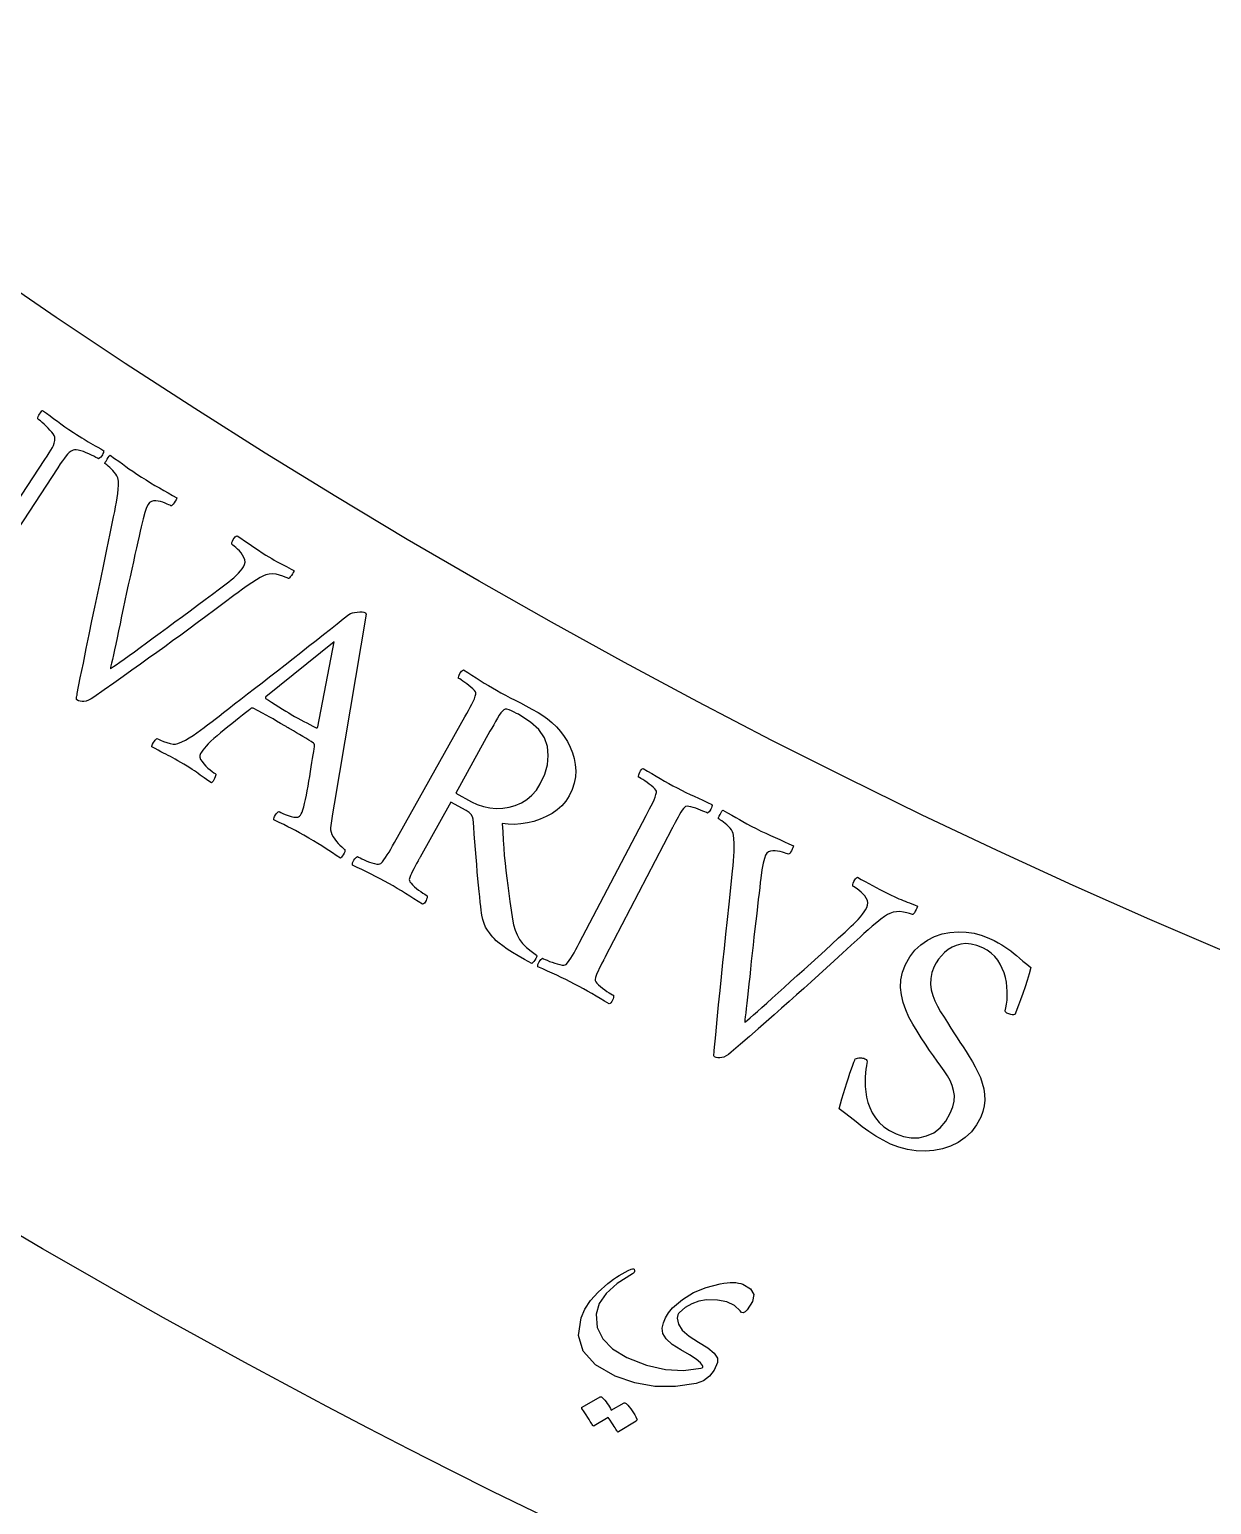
# Model space of a CAD drawing. Header units: millimetres. Extents: x -68 to 67, y -67 to 79.
# Drawn here: x -25.65 to -17.84, y -45.63 to -35.88 of the extents above; entities that cross this region are included whole.
import ezdxf

# ---------------------------------------------------------------- set-up
doc = ezdxf.new("R2010")
doc.units = ezdxf.units.MM
for name, color, linetype in [('CUT_OUTER', 1, 'Continuous'), ('ENGRAVE', 7, 'Continuous'), ('TEXT', 5, 'Continuous')]:
    doc.layers.add(name, color=color, linetype=linetype)

msp = doc.modelspace()

# ---------------------------------------------------------------- linework, layer by layer
at = {"layer": 'CUT_OUTER'}
msp.add_arc((0, -0.0003), 67.4997, 179.84931, 4.094999, dxfattribs=at)
at = {"layer": 'ENGRAVE'}
for radius in [66.15, 66.15, 64.3781, 61.0875, 61.0875, 58.4888, 53.6625, 53.6625, 50.8275, 45.5625, 45.5625]:
    msp.add_circle((0, 0), radius, dxfattribs=at)
at = {"layer": 'TEXT'}
msp.add_lwpolyline([(-26.0157, -39.4278), (-25.5498, -38.7217), (-25.5344, -38.6982), (-25.521, -38.6771), (-25.5096, -38.6584), (-25.5001, -38.6423), (-25.4926, -38.6271), (-25.4873, -38.6117), (-25.484, -38.5958), (-25.4829, -38.5796), (-25.484, -38.5721), (-25.488, -38.5629), (-25.4948, -38.552), (-25.5045, -38.5393), (-25.516, -38.5258), (-25.5282, -38.5126), (-25.541, -38.4997), (-25.5545, -38.487), (-25.5675, -38.4753), (-25.5789, -38.4656), (-25.5888, -38.4578), (-25.597, -38.4518), (-25.5967, -38.4444), (-25.5946, -38.4366), (-25.5907, -38.4284), (-25.5851, -38.4199), (-25.579, -38.4119), (-25.5737, -38.4052), (-25.5691, -38.4), (-25.5652, -38.3961), (-25.5393, -38.4148), (-25.5143, -38.433), (-25.4902, -38.4508), (-25.4669, -38.4682), (-25.4432, -38.4857), (-25.4177, -38.5038), (-25.3905, -38.5225), (-25.3615, -38.5419), (-25.341, -38.5553), (-25.3224, -38.5673), (-25.3056, -38.5778), (-25.2908, -38.587), (-25.2768, -38.5954), (-25.2624, -38.6038), (-25.2478, -38.6123), (-25.2328, -38.6208), (-25.2169, -38.6298), (-25.1995, -38.6398), (-25.1806, -38.6508), (-25.1601, -38.6628), (-25.1612, -38.6682), (-25.1631, -38.6745), (-25.1658, -38.6815), (-25.1694, -38.6894), (-25.1741, -38.6973), (-25.1799, -38.7044), (-25.1869, -38.7108), (-25.195, -38.7164), (-25.2022, -38.7121), (-25.2123, -38.7065), (-25.2254, -38.6997), (-25.2416, -38.6915), (-25.2593, -38.6832), (-25.277, -38.6756), (-25.2947, -38.6689), (-25.3125, -38.6629), (-25.329, -38.6585), (-25.343, -38.6563), (-25.3543, -38.6563), (-25.3631, -38.6585), (-25.3761, -38.6655), (-25.3882, -38.6742), (-25.3993, -38.6845), (-25.4095, -38.6964), (-25.4202, -38.7109), (-25.4329, -38.7289), (-25.4475, -38.7504), (-25.4641, -38.7754), (-25.9623, -39.5341)], dxfattribs=at)
for points in [[(-24.9109, -38.8374), (-24.8809, -38.8563), (-24.8512, -38.8746), (-24.8216, -38.8922), (-24.7923, -38.9091), (-24.7633, -38.9257), (-24.7345, -38.9422), (-24.7061, -38.9586), (-24.6779, -38.975), (-24.6793, -38.9808), (-24.6825, -38.988), (-24.6874, -38.9967), (-24.694, -39.0068), (-24.701, -39.0161), (-24.707, -39.0226), (-24.712, -39.0261), (-24.7159, -39.0267), (-24.7212, -39.0238), (-24.7292, -39.02), (-24.7402, -39.0152), (-24.754, -39.0094), (-24.7693, -39.0037), (-24.785, -38.9992), (-24.8008, -38.9958), (-24.817, -38.9937), (-24.8323, -38.994), (-24.8457, -38.9981), (-24.8572, -39.006), (-24.8667, -39.0176), (-24.877, -39.0385), (-24.8883, -39.0702), (-24.9005, -39.113), (-24.9137, -39.1666), (-24.92, -39.1948), (-24.9273, -39.2273), (-24.9355, -39.2642), (-24.9445, -39.3054), (-24.9543, -39.3499), (-24.9646, -39.3966), (-24.9754, -39.4455), (-24.9867, -39.4966), (-24.9982, -39.5488), (-25.0096, -39.6012), (-25.0207, -39.6536), (-25.0318, -39.7061), (-25.0425, -39.7576), (-25.0529, -39.8069), (-25.0629, -39.8542), (-25.0726, -39.8992), (-25.0816, -39.9412), (-25.0897, -39.9792), (-25.097, -40.0132), (-25.1035, -40.0431), (-25.1088, -40.0679), (-25.1126, -40.0863), (-25.115, -40.0984), (-25.116, -40.1041), (-25.1088, -40.0994), (-25.0961, -40.0906), (-25.0777, -40.0777), (-25.0538, -40.0608), (-25.0253, -40.0404), (-24.9932, -40.0174), (-24.9577, -39.9916), (-24.9187, -39.9632), (-24.8769, -39.9326), (-24.8329, -39.9004), (-24.7869, -39.8667), (-24.7388, -39.8314), (-24.6895, -39.7952), (-24.6399, -39.7586), (-24.59, -39.7217), (-24.5397, -39.6845), (-24.4901, -39.6476), (-24.4421, -39.6118), (-24.3956, -39.577), (-24.3506, -39.5433), (-24.3338, -39.5305), (-24.3172, -39.5169), (-24.3007, -39.5025), (-24.2845, -39.4873), (-24.2694, -39.4721), (-24.2563, -39.4577), (-24.2454, -39.4439), (-24.2366, -39.4309), (-24.2292, -39.4153), (-24.2263, -39.3997), (-24.2277, -39.384), (-24.2336, -39.3683), (-24.2423, -39.353), (-24.2522, -39.3387), (-24.2633, -39.3253), (-24.2757, -39.3128), (-24.2878, -39.3018), (-24.298, -39.293), (-24.3064, -39.2863), (-24.313, -39.2817), (-24.3144, -39.2765), (-24.3135, -39.2696), (-24.3101, -39.261), (-24.3044, -39.2507), (-24.2976, -39.2407), (-24.2909, -39.2332), (-24.2844, -39.228), (-24.2781, -39.2253), (-24.2535, -39.242), (-24.2296, -39.2583), (-24.2065, -39.2743), (-24.1841, -39.29), (-24.1617, -39.3056), (-24.1383, -39.3212), (-24.114, -39.3369), (-24.0887, -39.3526), (-24.0679, -39.3653), (-24.0493, -39.3764), (-24.0328, -39.3861), (-24.0185, -39.3942), (-24.0053, -39.4014), (-23.9922, -39.4085), (-23.9792, -39.4154), (-23.9661, -39.4221), (-23.9524, -39.4291), (-23.9372, -39.4369), (-23.9206, -39.4457), (-23.9026, -39.4553), (-23.904, -39.4611), (-23.9073, -39.4684), (-23.9125, -39.4773), (-23.9196, -39.4877), (-23.9269, -39.4973), (-23.9327, -39.5039), (-23.9369, -39.5073), (-23.9396, -39.5077), (-23.9476, -39.5037), (-23.96, -39.4987), (-23.9768, -39.4926), (-23.9982, -39.4855), (-24.0214, -39.4797), (-24.0441, -39.4776), (-24.0663, -39.4792), (-24.0879, -39.4844), (-24.1047, -39.491), (-24.1258, -39.5018), (-24.1513, -39.5168), (-24.1812, -39.5359), (-24.2127, -39.5571), (-24.243, -39.5782), (-24.2721, -39.5992), (-24.3, -39.62), (-24.3646, -39.6684), (-24.4266, -39.7146), (-24.4859, -39.7588), (-24.5425, -39.801), (-24.5974, -39.8417), (-24.6515, -39.8815), (-24.7049, -39.9204), (-24.7574, -39.9585), (-24.81, -39.9965), (-24.8636, -40.0351), (-24.9183, -40.0745), (-24.974, -40.1146), (-25.0318, -40.156), (-25.093, -40.1994), (-25.1575, -40.2446), (-25.2254, -40.2918), (-25.244, -40.3038), (-25.2612, -40.3126), (-25.2769, -40.3183), (-25.2912, -40.3208), (-25.3042, -40.3209), (-25.3163, -40.3192), (-25.3275, -40.3157), (-25.3378, -40.3104), (-25.3401, -40.3079), (-25.3412, -40.3039), (-25.341, -40.2985), (-25.3396, -40.2917), (-25.3379, -40.2846), (-25.3367, -40.2784), (-25.336, -40.273), (-25.3359, -40.2684), (-25.3154, -40.1657), (-25.2954, -40.0666), (-25.2759, -39.971), (-25.257, -39.8789), (-25.2382, -39.7882), (-25.2192, -39.6967), (-25.1999, -39.6046), (-25.1803, -39.5118), (-25.1603, -39.4161), (-25.1394, -39.3155), (-25.1177, -39.21), (-25.0951, -39.0995), (-25.088, -39.0657), (-25.0817, -39.0334), (-25.0762, -39.0026), (-25.0715, -38.9733), (-25.0678, -38.9451), (-25.0653, -38.9175), (-25.064, -38.8905), (-25.0638, -38.8641), (-25.0648, -38.8531), (-25.068, -38.8416), (-25.0736, -38.8297), (-25.0816, -38.8172), (-25.0909, -38.8049), (-25.1005, -38.7934), (-25.1105, -38.7827), (-25.1208, -38.7728), (-25.1307, -38.764), (-25.1394, -38.7566), (-25.1469, -38.7508), (-25.1531, -38.7464), (-25.1529, -38.7442), (-25.1503, -38.739), (-25.1454, -38.7307), (-25.1382, -38.7193), (-25.1306, -38.7079), (-25.1248, -38.6997), (-25.1207, -38.6946), (-25.1182, -38.6927), (-25.0884, -38.7135), (-25.0613, -38.7327), (-25.0369, -38.7502), (-25.0153, -38.7661), (-24.9936, -38.7819), (-24.969, -38.799), (-24.9415, -38.8175), (-24.9109, -38.8374)], [(-24.4715, -40.4739), (-24.4685, -40.4716), (-24.4596, -40.4647), (-24.4447, -40.4533), (-24.4239, -40.4372), (-24.398, -40.4172), (-24.368, -40.3938), (-24.3338, -40.3671), (-24.2954, -40.3371), (-24.2538, -40.3046), (-24.2097, -40.2703), (-24.1631, -40.2344), (-24.1141, -40.1967), (-24.0636, -40.1579), (-24.0126, -40.1183), (-23.961, -40.078), (-23.909, -40.0371), (-23.8572, -39.9961), (-23.8065, -39.9561), (-23.7568, -39.9169), (-23.7083, -39.8785), (-23.6616, -39.8417), (-23.6179, -39.8072), (-23.577, -39.775), (-23.539, -39.745), (-23.5292, -39.7398), (-23.5168, -39.7355), (-23.5019, -39.7321), (-23.4844, -39.7295), (-23.4671, -39.7281), (-23.4528, -39.7283), (-23.4415, -39.7299), (-23.4333, -39.7331), (-23.4316, -39.7342), (-23.4303, -39.7352), (-23.4295, -39.7361), (-23.429, -39.737), (-23.4287, -39.7379), (-23.4281, -39.7392), (-23.4272, -39.7408), (-23.426, -39.7427), (-23.6377, -41.0007), (-23.6476, -41.063), (-23.6548, -41.1096), (-23.6592, -41.1407), (-23.661, -41.1562), (-23.6609, -41.1702), (-23.6579, -41.1849), (-23.6522, -41.2003), (-23.6437, -41.2162), (-23.6334, -41.2319), (-23.6225, -41.2464), (-23.611, -41.2599), (-23.5988, -41.2722), (-23.5874, -41.2828), (-23.578, -41.291), (-23.5708, -41.2968), (-23.5658, -41.3003), (-23.5656, -41.3079), (-23.5675, -41.3161), (-23.5714, -41.325), (-23.5773, -41.3345), (-23.5837, -41.3433), (-23.5888, -41.35), (-23.5928, -41.3546), (-23.5955, -41.357), (-23.6227, -41.3389), (-23.6484, -41.3218), (-23.6728, -41.3057), (-23.6956, -41.2905), (-23.719, -41.2753), (-23.7449, -41.2593), (-23.7731, -41.2422), (-23.8039, -41.2242), (-23.8365, -41.2056), (-23.8665, -41.189), (-23.8937, -41.1744), (-23.9184, -41.1619), (-23.9431, -41.1495), (-23.9708, -41.1356), (-24.0015, -41.1202), (-24.035, -41.1031), (-24.0357, -41.0965), (-24.0344, -41.0889), (-24.0311, -41.0806), (-24.0258, -41.0714), (-24.0196, -41.0629), (-24.0133, -41.0563), (-24.007, -41.0517), (-24.0007, -41.049), (-23.9903, -41.0546), (-23.9768, -41.0607), (-23.9604, -41.0674), (-23.941, -41.0747), (-23.9214, -41.081), (-23.9044, -41.0851), (-23.89, -41.0867), (-23.8783, -41.086), (-23.8721, -41.0833), (-23.866, -41.0786), (-23.8601, -41.0718), (-23.8542, -41.063), (-23.849, -41.0521), (-23.8436, -41.0371), (-23.8379, -41.0182), (-23.8321, -40.9952), (-23.8263, -40.9692), (-23.8205, -40.9414), (-23.8148, -40.9118), (-23.8091, -40.8803), (-23.8036, -40.848), (-23.7982, -40.8161), (-23.7931, -40.7846), (-23.7882, -40.7535), (-23.7836, -40.7239), (-23.7794, -40.6971), (-23.7756, -40.673), (-23.7723, -40.6516), (-23.7696, -40.6341), (-23.7676, -40.6216), (-23.7664, -40.6141), (-23.766, -40.6115), (-23.7661, -40.6112), (-23.7665, -40.61), (-23.767, -40.608), (-23.7677, -40.6053), (-23.7686, -40.6024), (-23.7699, -40.6), (-23.7714, -40.5981), (-23.7732, -40.5967), (-23.7883, -40.5867), (-23.8053, -40.576), (-23.8241, -40.5644), (-23.8448, -40.5521), (-23.8661, -40.5396), (-23.8866, -40.5275), (-23.9063, -40.5159), (-23.9253, -40.5046), (-23.9302, -40.5017), (-23.9352, -40.4988), (-23.9401, -40.4959), (-23.945, -40.493), (-23.9497, -40.4902), (-23.9543, -40.4875), (-23.9586, -40.485), (-23.9626, -40.4826), (-23.991, -40.4659), (-24.0172, -40.4506), (-24.0412, -40.4367), (-24.0632, -40.4242), (-24.0856, -40.4118), (-24.1112, -40.3979), (-24.1399, -40.3827), (-24.1718, -40.366), (-24.173, -40.3656), (-24.1747, -40.3653), (-24.1768, -40.3653), (-24.1794, -40.3655), (-24.1819, -40.3657), (-24.1837, -40.3659), (-24.1848, -40.366), (-24.1851, -40.3661), (-24.1875, -40.368), (-24.1947, -40.3737), (-24.2066, -40.3832), (-24.2233, -40.3965), (-24.2433, -40.4124), (-24.2652, -40.4297), (-24.2889, -40.4484), (-24.3144, -40.4684), (-24.3404, -40.4889), (-24.3652, -40.509), (-24.3889, -40.5285), (-24.4114, -40.5475), (-24.4336, -40.5661), (-24.4531, -40.5838), (-24.4697, -40.6005), (-24.4836, -40.6161), (-24.4953, -40.6306), (-24.5053, -40.6438), (-24.5137, -40.6556), (-24.5204, -40.666), (-24.5247, -40.6774), (-24.5244, -40.69), (-24.5197, -40.7037), (-24.5105, -40.7187), (-24.4986, -40.7338), (-24.4857, -40.7479), (-24.472, -40.7611), (-24.4573, -40.7733), (-24.4436, -40.7839), (-24.4327, -40.7921), (-24.4245, -40.798), (-24.4192, -40.8015), (-24.4191, -40.8056), (-24.4205, -40.8117), (-24.4235, -40.8197), (-24.4279, -40.8296), (-24.433, -40.8396), (-24.4381, -40.8478), (-24.4431, -40.8542), (-24.4481, -40.8588), (-24.4656, -40.847), (-24.4818, -40.836), (-24.4966, -40.8257), (-24.51, -40.8163), (-24.5228, -40.8073), (-24.5355, -40.7983), (-24.5483, -40.7893), (-24.561, -40.7803), (-24.5749, -40.7708), (-24.591, -40.7603), (-24.6094, -40.7487), (-24.63, -40.7361), (-24.6509, -40.7236), (-24.6702, -40.7124), (-24.688, -40.7024), (-24.7042, -40.6938), (-24.7195, -40.6858), (-24.7349, -40.6778), (-24.7503, -40.6698), (-24.7657, -40.6617), (-24.782, -40.6531), (-24.8003, -40.6433), (-24.8206, -40.6322), (-24.8429, -40.62), (-24.8428, -40.6159), (-24.8409, -40.6101), (-24.8373, -40.6025), (-24.8319, -40.5932), (-24.8258, -40.5838), (-24.82, -40.576), (-24.8146, -40.5699), (-24.8095, -40.5654), (-24.7988, -40.5712), (-24.7843, -40.5777), (-24.7661, -40.5851), (-24.7442, -40.5932), (-24.7217, -40.5999), (-24.702, -40.6031), (-24.6851, -40.6028), (-24.6709, -40.599), (-24.645, -40.5885), (-24.6197, -40.5762), (-24.5948, -40.5622), (-24.5703, -40.5464), (-24.546, -40.5293), (-24.5214, -40.5115), (-24.4965, -40.493), (-24.4715, -40.4739)], [(-23.6381, -39.9255), (-24.0893, -40.2902), (-24.0894, -40.2905), (-24.0896, -40.2913), (-24.09, -40.2927), (-24.0906, -40.2947), (-24.0911, -40.2967), (-24.0912, -40.2984), (-24.0908, -40.2996), (-24.0901, -40.3004), (-24.0711, -40.3129), (-24.0503, -40.3264), (-24.0276, -40.3409), (-24.0029, -40.3563), (-23.9785, -40.3714), (-23.9566, -40.3848), (-23.9372, -40.3966), (-23.9203, -40.4067), (-23.8983, -40.4195), (-23.8772, -40.4315), (-23.857, -40.4426), (-23.8379, -40.4527), (-23.8187, -40.4627), (-23.7987, -40.4731), (-23.7778, -40.484), (-23.7561, -40.4955), (-23.7542, -40.4962), (-23.7522, -40.4961), (-23.7503, -40.4952), (-23.7483, -40.4934), (-23.7466, -40.4915), (-23.7454, -40.4902), (-23.7447, -40.4893), (-23.7444, -40.4891)], [(-22.2893, -40.3938), (-22.2575, -40.4131), (-22.2267, -40.4355), (-22.1969, -40.4608), (-22.1681, -40.4891), (-22.1412, -40.5198), (-22.1169, -40.5523), (-22.0953, -40.5865), (-22.0764, -40.6225), (-22.061, -40.6599), (-22.0497, -40.6984), (-22.0427, -40.738), (-22.0399, -40.7788), (-22.0422, -40.8202), (-22.0503, -40.8618), (-22.0643, -40.9037), (-22.0841, -40.9459), (-22.1054, -40.9795), (-22.1313, -41.0101), (-22.1617, -41.0375), (-22.1967, -41.0618), (-22.2349, -41.0827), (-22.2748, -41.1001), (-22.3163, -41.114), (-22.3595, -41.1244), (-22.4029, -41.131), (-22.445, -41.1337), (-22.4859, -41.1326), (-22.5255, -41.1276), (-22.5229, -41.1839), (-22.5198, -41.2381), (-22.5162, -41.2904), (-22.5121, -41.3406), (-22.5075, -41.3899), (-22.5022, -41.4394), (-22.4963, -41.489), (-22.4897, -41.5388), (-22.4826, -41.59), (-22.4749, -41.6439), (-22.4667, -41.7006), (-22.4579, -41.7599), (-22.4504, -41.798), (-22.4401, -41.8331), (-22.427, -41.8651), (-22.4111, -41.894), (-22.391, -41.9211), (-22.3656, -41.9475), (-22.3346, -41.9732), (-22.2983, -41.9982), (-22.2976, -42.0049), (-22.2993, -42.0125), (-22.3036, -42.0211), (-22.3103, -42.0306), (-22.3175, -42.0396), (-22.3232, -42.0464), (-22.3275, -42.0511), (-22.3303, -42.0536), (-22.3779, -42.0278), (-22.4208, -42.0032), (-22.4589, -41.98), (-22.4924, -41.9581), (-22.5213, -41.9378), (-22.5454, -41.9196), (-22.5649, -41.9033), (-22.5797, -41.8891), (-22.5884, -41.8785), (-22.5985, -41.8656), (-22.61, -41.8506), (-22.6229, -41.8333), (-22.6355, -41.8132), (-22.646, -41.7899), (-22.6543, -41.7634), (-22.6606, -41.7336), (-22.6625, -41.7197), (-22.6649, -41.7006), (-22.6678, -41.6764), (-22.6712, -41.6471), (-22.6748, -41.6136), (-22.6786, -41.5767), (-22.6824, -41.5365), (-22.6864, -41.493), (-22.6905, -41.447), (-22.6946, -41.3995), (-22.6989, -41.3505), (-22.7032, -41.2999), (-22.7074, -41.249), (-22.7112, -41.1986), (-22.7147, -41.149), (-22.7179, -41.1), (-22.7218, -41.0841), (-22.7308, -41.0693), (-22.745, -41.0556), (-22.7643, -41.0429), (-22.8657, -40.9865), (-23.0684, -41.3499), (-23.0701, -41.3529), (-23.0717, -41.3559), (-23.0734, -41.3589), (-23.0751, -41.3619), (-23.0768, -41.3649), (-23.0784, -41.3679), (-23.0801, -41.3709), (-23.0818, -41.3739), (-23.092, -41.3924), (-23.1017, -41.4102), (-23.1108, -41.4271), (-23.1192, -41.4433), (-23.1266, -41.4585), (-23.1327, -41.4728), (-23.1373, -41.486), (-23.1406, -41.4981), (-23.1398, -41.505), (-23.1358, -41.5132), (-23.1287, -41.5229), (-23.1184, -41.5341), (-23.1061, -41.5457), (-23.0929, -41.557), (-23.0789, -41.568), (-23.0641, -41.5786), (-23.05, -41.5882), (-23.0381, -41.5959), (-23.0286, -41.6019), (-23.0214, -41.6062), (-23.0213, -41.6124), (-23.0227, -41.6198), (-23.0255, -41.6284), (-23.0298, -41.6381), (-23.035, -41.6473), (-23.0405, -41.6544), (-23.0463, -41.6594), (-23.0524, -41.6622), (-23.0813, -41.6437), (-23.1096, -41.6256), (-23.1373, -41.608), (-23.1645, -41.5908), (-23.1917, -41.5739), (-23.2194, -41.5572), (-23.2477, -41.5407), (-23.2766, -41.5242), (-23.305, -41.5086), (-23.3338, -41.4931), (-23.3631, -41.4778), (-23.3929, -41.4628), (-23.423, -41.4478), (-23.4535, -41.4328), (-23.4842, -41.4178), (-23.5153, -41.4027), (-23.516, -41.396), (-23.5148, -41.3885), (-23.5117, -41.3801), (-23.5065, -41.3709), (-23.5005, -41.3621), (-23.4946, -41.3553), (-23.489, -41.3502), (-23.4837, -41.347), (-23.4763, -41.351), (-23.4662, -41.3559), (-23.4534, -41.362), (-23.4379, -41.369), (-23.421, -41.3762), (-23.4042, -41.3826), (-23.3873, -41.388), (-23.3705, -41.3927), (-23.3554, -41.3958), (-23.3434, -41.3968), (-23.3348, -41.3956), (-23.3293, -41.3923), (-23.3185, -41.3815), (-23.3076, -41.3685), (-23.2966, -41.3532), (-23.2855, -41.3356), (-23.2742, -41.3166), (-23.2626, -41.2967), (-23.2507, -41.276), (-23.2385, -41.2545), (-22.7726, -40.4228), (-22.7605, -40.4011), (-22.7488, -40.3801), (-22.7377, -40.3595), (-22.727, -40.3396), (-22.7175, -40.3206), (-22.7099, -40.3029), (-22.7042, -40.2867), (-22.7004, -40.2719), (-22.6999, -40.2648), (-22.703, -40.2566), (-22.7099, -40.2473), (-22.7205, -40.2369), (-22.7332, -40.226), (-22.7463, -40.2154), (-22.7599, -40.205), (-22.7739, -40.1949), (-22.7871, -40.1857), (-22.7982, -40.1781), (-22.8072, -40.1723), (-22.8141, -40.1681), (-22.814, -40.1619), (-22.8125, -40.1546), (-22.8095, -40.1461), (-22.8051, -40.1364), (-22.7998, -40.1273), (-22.7943, -40.1202), (-22.7885, -40.1153), (-22.7825, -40.1125), (-22.7541, -40.13), (-22.7261, -40.1474), (-22.6986, -40.1647), (-22.6715, -40.1819), (-22.6445, -40.1988), (-22.6175, -40.2152), (-22.5903, -40.2312), (-22.5631, -40.2468), (-22.5342, -40.2628), (-22.504, -40.2792), (-22.4726, -40.2959), (-22.44, -40.3129), (-22.4056, -40.3309), (-22.369, -40.3504), (-22.3303, -40.3714), (-22.2893, -40.3938)], [(-22.2743, -40.8662), (-22.2451, -40.8025), (-22.2276, -40.74), (-22.2217, -40.6786), (-22.2274, -40.6183), (-22.2473, -40.5606), (-22.2842, -40.5069), (-22.3381, -40.4572), (-22.4089, -40.4113), (-22.4189, -40.4059), (-22.4314, -40.3994), (-22.4464, -40.3919), (-22.4638, -40.3834), (-22.481, -40.3761), (-22.4952, -40.3724), (-22.5065, -40.3724), (-22.5148, -40.3759), (-22.5241, -40.3845), (-22.5344, -40.3967), (-22.5455, -40.4125), (-22.5576, -40.4319), (-22.57, -40.4532), (-22.5824, -40.4747), (-22.5947, -40.4964), (-22.607, -40.5182), (-22.8323, -40.9266), (-22.7291, -40.984), (-22.6905, -41.0025), (-22.6505, -41.0161), (-22.6088, -41.0248), (-22.5657, -41.0286), (-22.5223, -41.0273), (-22.4802, -41.0207), (-22.4393, -41.0089), (-22.3995, -40.9919), (-22.3624, -40.9693), (-22.3291, -40.9408), (-22.2998, -40.9064), (-22.2743, -40.8662)], [(-21.3697, -40.8929), (-21.3411, -40.9076), (-21.3126, -40.9218), (-21.2842, -40.9353), (-21.2561, -40.9482), (-21.2277, -40.9611), (-21.1988, -40.9744), (-21.1693, -40.9881), (-21.1393, -41.0022), (-21.1384, -41.0088), (-21.1393, -41.0163), (-21.1422, -41.0248), (-21.147, -41.0342), (-21.1527, -41.0432), (-21.1581, -41.0504), (-21.1635, -41.0557), (-21.1686, -41.0591), (-21.1759, -41.0556), (-21.1859, -41.0511), (-21.1986, -41.0458), (-21.214, -41.0396), (-21.2305, -41.0332), (-21.2468, -41.0274), (-21.2627, -41.0223), (-21.2783, -41.0178), (-21.2925, -41.0148), (-21.3042, -41.0141), (-21.3132, -41.0157), (-21.3196, -41.0196), (-21.328, -41.0291), (-21.3365, -41.0404), (-21.3452, -41.0536), (-21.354, -41.0687), (-21.3631, -41.0851), (-21.3724, -41.1023), (-21.382, -41.1203), (-21.3919, -41.1392), (-21.3935, -41.1422), (-21.3951, -41.1453), (-21.3967, -41.1483), (-21.3982, -41.1513), (-21.3998, -41.1544), (-21.4014, -41.1574), (-21.403, -41.1605), (-21.4046, -41.1635), (-21.8444, -42.0094), (-21.846, -42.0124), (-21.8476, -42.0155), (-21.8492, -42.0185), (-21.8507, -42.0215), (-21.8523, -42.0246), (-21.8539, -42.0276), (-21.8555, -42.0307), (-21.8571, -42.0337), (-21.8668, -42.0526), (-21.8759, -42.0706), (-21.8845, -42.0878), (-21.8924, -42.1042), (-21.8994, -42.1197), (-21.905, -42.1341), (-21.9093, -42.1474), (-21.9122, -42.1597), (-21.9112, -42.1665), (-21.907, -42.1746), (-21.8996, -42.1841), (-21.889, -42.1949), (-21.8763, -42.2062), (-21.8629, -42.2171), (-21.8485, -42.2277), (-21.8334, -42.2379), (-21.819, -42.247), (-21.8069, -42.2544), (-21.7972, -42.2601), (-21.7899, -42.2642), (-21.7896, -42.2704), (-21.7908, -42.2778), (-21.7934, -42.2865), (-21.7974, -42.2963), (-21.8023, -42.3057), (-21.8076, -42.3129), (-21.8132, -42.318), (-21.8192, -42.3211), (-21.8487, -42.3034), (-21.8775, -42.2861), (-21.9057, -42.2693), (-21.9334, -42.253), (-21.961, -42.2369), (-21.9893, -42.221), (-22.018, -42.2053), (-22.0474, -42.1897), (-22.0762, -42.1749), (-22.1055, -42.1603), (-22.1353, -42.1459), (-22.1654, -42.1317), (-22.196, -42.1177), (-22.2269, -42.1036), (-22.2581, -42.0894), (-22.2895, -42.0753), (-22.2905, -42.0686), (-22.2895, -42.061), (-22.2866, -42.0526), (-22.2817, -42.0432), (-22.2759, -42.0343), (-22.2703, -42.0272), (-22.2649, -42.022), (-22.2596, -42.0187), (-22.2521, -42.0224), (-22.2419, -42.0271), (-22.2289, -42.0327), (-22.2132, -42.0394), (-22.1961, -42.046), (-22.1791, -42.0519), (-22.1621, -42.0569), (-22.1452, -42.061), (-22.1299, -42.0637), (-22.118, -42.0643), (-22.1093, -42.0629), (-22.104, -42.0594), (-22.0935, -42.0483), (-22.083, -42.0349), (-22.0725, -42.0193), (-22.0619, -42.0015), (-22.0511, -41.9821), (-22.0401, -41.9619), (-22.0288, -41.9409), (-22.0173, -41.919), (-21.5739, -41.075), (-21.5625, -41.053), (-21.5515, -41.0316), (-21.5409, -41.0108), (-21.5308, -40.9905), (-21.5219, -40.9712), (-21.5148, -40.9534), (-21.5096, -40.937), (-21.5062, -40.922), (-21.5059, -40.9149), (-21.5093, -40.9068), (-21.5165, -40.8978), (-21.5274, -40.8877), (-21.5404, -40.8772), (-21.5541, -40.8668), (-21.5682, -40.8567), (-21.583, -40.8467), (-21.5969, -40.8377), (-21.6085, -40.8303), (-21.6178, -40.8246), (-21.6249, -40.8206), (-21.625, -40.8144), (-21.6237, -40.807), (-21.621, -40.7985), (-21.6168, -40.7887), (-21.6118, -40.7794), (-21.6065, -40.7722), (-21.6009, -40.7671), (-21.5949, -40.7641), (-21.566, -40.7808), (-21.5374, -40.7974), (-21.509, -40.8141), (-21.481, -40.8307), (-21.4531, -40.847), (-21.4253, -40.8629), (-21.3975, -40.8782), (-21.3697, -40.8929)], [(-20.8468, -41.1619), (-20.8151, -41.1778), (-20.7836, -41.1929), (-20.7524, -41.2074), (-20.7216, -41.2213), (-20.691, -41.2348), (-20.6607, -41.2483), (-20.6307, -41.2618), (-20.6011, -41.2753), (-20.6019, -41.2812), (-20.6043, -41.2887), (-20.6083, -41.2978), (-20.6139, -41.3085), (-20.6199, -41.3185), (-20.6252, -41.3255), (-20.6298, -41.3295), (-20.6337, -41.3305), (-20.6391, -41.3282), (-20.6476, -41.3252), (-20.6589, -41.3215), (-20.6733, -41.3171), (-20.6891, -41.313), (-20.7051, -41.3101), (-20.7213, -41.3084), (-20.7375, -41.3079), (-20.7527, -41.3098), (-20.7656, -41.3153), (-20.7763, -41.3242), (-20.7846, -41.3367), (-20.7927, -41.3586), (-20.8007, -41.3913), (-20.8086, -41.435), (-20.8162, -41.4897), (-20.8197, -41.5184), (-20.8236, -41.5516), (-20.828, -41.5891), (-20.8328, -41.631), (-20.838, -41.6763), (-20.8435, -41.7237), (-20.8493, -41.7735), (-20.8554, -41.8254), (-20.8616, -41.8786), (-20.8676, -41.9318), (-20.8734, -41.9851), (-20.879, -42.0384), (-20.8845, -42.0907), (-20.8898, -42.1409), (-20.895, -42.1889), (-20.9, -42.2347), (-20.9047, -42.2774), (-20.909, -42.316), (-20.9128, -42.3506), (-20.9162, -42.381), (-20.919, -42.4062), (-20.9209, -42.4249), (-20.9221, -42.4371), (-20.9225, -42.4429), (-20.9158, -42.4375), (-20.904, -42.4275), (-20.887, -42.4128), (-20.8649, -42.3935), (-20.8386, -42.3704), (-20.8091, -42.3442), (-20.7764, -42.315), (-20.7405, -42.2827), (-20.702, -42.2481), (-20.6615, -42.2116), (-20.6191, -42.1734), (-20.5749, -42.1334), (-20.5295, -42.0924), (-20.4838, -42.051), (-20.4379, -42.0092), (-20.3917, -41.9671), (-20.3461, -41.9254), (-20.3019, -41.8848), (-20.2592, -41.8455), (-20.2178, -41.8074), (-20.2024, -41.793), (-20.1873, -41.7778), (-20.1724, -41.7618), (-20.1577, -41.7451), (-20.1442, -41.7284), (-20.1327, -41.7127), (-20.1233, -41.6979), (-20.1158, -41.6841), (-20.1101, -41.6678), (-20.1087, -41.652), (-20.1118, -41.6365), (-20.1192, -41.6215), (-20.1294, -41.6072), (-20.1407, -41.594), (-20.1531, -41.5817), (-20.1667, -41.5706), (-20.1798, -41.5609), (-20.1909, -41.5531), (-20.1999, -41.5473), (-20.207, -41.5434), (-20.2089, -41.5384), (-20.2086, -41.5314), (-20.2062, -41.5225), (-20.2015, -41.5117), (-20.1957, -41.5011), (-20.1899, -41.4929), (-20.184, -41.4871), (-20.178, -41.4837), (-20.1518, -41.4978), (-20.1263, -41.5117), (-20.1017, -41.5253), (-20.0779, -41.5386), (-20.054, -41.5518), (-20.0292, -41.565), (-20.0034, -41.5781), (-19.9767, -41.5912), (-19.9547, -41.6017), (-19.935, -41.6109), (-19.9176, -41.6188), (-19.9026, -41.6254), (-19.8887, -41.6313), (-19.875, -41.637), (-19.8613, -41.6425), (-19.8476, -41.6479), (-19.8333, -41.6534), (-19.8174, -41.6597), (-19.8, -41.6667), (-19.7811, -41.6745), (-19.7819, -41.6804), (-19.7844, -41.688), (-19.7887, -41.6974), (-19.7947, -41.7085), (-19.801, -41.7188), (-19.8061, -41.7259), (-19.8099, -41.7297), (-19.8126, -41.7304), (-19.8209, -41.7272), (-19.8338, -41.7235), (-19.8512, -41.7192), (-19.8731, -41.7143), (-19.8968, -41.7109), (-19.9196, -41.711), (-19.9415, -41.7148), (-19.9625, -41.7222), (-19.9785, -41.7305), (-19.9984, -41.7434), (-20.0223, -41.7609), (-20.0501, -41.7829), (-20.0792, -41.8072), (-20.1072, -41.8313), (-20.1341, -41.8551), (-20.1597, -41.8786), (-20.2191, -41.9333), (-20.2761, -41.9856), (-20.3306, -42.0356), (-20.3827, -42.0833), (-20.4332, -42.1293), (-20.483, -42.1744), (-20.5321, -42.2185), (-20.5805, -42.2617), (-20.629, -42.3048), (-20.6784, -42.3488), (-20.7288, -42.3935), (-20.7801, -42.439), (-20.8335, -42.486), (-20.89, -42.5354), (-20.9496, -42.587), (-21.0123, -42.6408), (-21.0296, -42.6546), (-21.0458, -42.6651), (-21.0608, -42.6723), (-21.0748, -42.6763), (-21.0878, -42.6777), (-21.1, -42.6772), (-21.1115, -42.6749), (-21.1222, -42.6707), (-21.1248, -42.6684), (-21.1262, -42.6645), (-21.1266, -42.6591), (-21.1259, -42.6522), (-21.1249, -42.645), (-21.1244, -42.6387), (-21.1242, -42.6332), (-21.1246, -42.6287), (-21.1146, -42.5245), (-21.1047, -42.4238), (-21.095, -42.3267), (-21.0855, -42.2331), (-21.0761, -42.141), (-21.0664, -42.0481), (-21.0566, -41.9545), (-21.0465, -41.8602), (-21.0362, -41.763), (-21.0257, -41.6608), (-21.0148, -41.5536), (-21.0035, -41.4414), (-20.9999, -41.407), (-20.9969, -41.3742), (-20.9945, -41.3431), (-20.9928, -41.3135), (-20.992, -41.285), (-20.9923, -41.2573), (-20.9937, -41.2303), (-20.9963, -41.204), (-20.9983, -41.1932), (-21.0027, -41.1821), (-21.0095, -41.1708), (-21.0187, -41.1592), (-21.0292, -41.1479), (-21.0399, -41.1374), (-21.0509, -41.1278), (-21.0622, -41.1189), (-21.0729, -41.1112), (-21.0823, -41.1048), (-21.0903, -41.0997), (-21.097, -41.096), (-21.097, -41.0938), (-21.0949, -41.0883), (-21.0909, -41.0796), (-21.0849, -41.0675), (-21.0785, -41.0554), (-21.0735, -41.0466), (-21.07, -41.0412), (-21.0677, -41.039), (-21.0359, -41.0567), (-21.007, -41.073), (-20.981, -41.088), (-20.9579, -41.1016), (-20.9347, -41.1151), (-20.9085, -41.1297), (-20.8792, -41.1453), (-20.8468, -41.1619)], [(-19.3034, -41.8878), (-19.2735, -41.9021), (-19.2467, -41.9161), (-19.2229, -41.9297), (-19.2022, -41.9431), (-19.183, -41.9566), (-19.1639, -41.9709), (-19.1448, -41.986), (-19.1258, -42.0018), (-19.1055, -42.0189), (-19.0828, -42.0377), (-19.0577, -42.0582), (-19.03, -42.0804), (-19.0423, -42.123), (-19.0554, -42.1659), (-19.0695, -42.2091), (-19.0845, -42.2528), (-19.0991, -42.2938), (-19.1119, -42.3291), (-19.123, -42.3589), (-19.1322, -42.383), (-19.1346, -42.3878), (-19.1389, -42.391), (-19.1453, -42.3924), (-19.1537, -42.3921), (-19.1625, -42.3909), (-19.1703, -42.3893), (-19.1771, -42.3874), (-19.1827, -42.3853), (-19.1893, -42.3817), (-19.1946, -42.3774), (-19.1987, -42.3724), (-19.2015, -42.3667), (-19.1958, -42.3458), (-19.1913, -42.3224), (-19.1882, -42.2965), (-19.1865, -42.2681), (-19.1864, -42.2383), (-19.1886, -42.2081), (-19.1928, -42.1776), (-19.1992, -42.1468), (-19.208, -42.1163), (-19.2194, -42.087), (-19.2334, -42.0588), (-19.2502, -42.0317), (-19.2699, -42.0068), (-19.293, -41.9848), (-19.3194, -41.9657), (-19.3493, -41.9497), (-19.3888, -41.9342), (-19.426, -41.925), (-19.4609, -41.9221), (-19.4936, -41.9257), (-19.524, -41.9343), (-19.5521, -41.9464), (-19.5778, -41.9621), (-19.6013, -41.9815), (-19.6222, -42.0031), (-19.6405, -42.0256), (-19.6561, -42.0491), (-19.669, -42.0735), (-19.6845, -42.1134), (-19.6932, -42.1524), (-19.695, -42.1905), (-19.69, -42.2277), (-19.6798, -42.2643), (-19.6661, -42.3006), (-19.6487, -42.3367), (-19.6278, -42.3726), (-19.605, -42.4085), (-19.5822, -42.4446), (-19.5594, -42.4811), (-19.5364, -42.518), (-19.5184, -42.5456), (-19.4994, -42.5746), (-19.4794, -42.6049), (-19.4585, -42.6366), (-19.4376, -42.6694), (-19.4176, -42.703), (-19.3986, -42.7374), (-19.3805, -42.7726), (-19.3645, -42.8084), (-19.3519, -42.8448), (-19.3426, -42.8816), (-19.3367, -42.9191), (-19.335, -42.9567), (-19.3386, -42.9943), (-19.3476, -43.0319), (-19.3618, -43.0695), (-19.3897, -43.1214), (-19.424, -43.1665), (-19.4645, -43.2049), (-19.5112, -43.2366), (-19.5624, -43.2615), (-19.6159, -43.2796), (-19.6718, -43.2909), (-19.7301, -43.2955), (-19.7889, -43.2934), (-19.8465, -43.2847), (-19.9029, -43.2694), (-19.958, -43.2476), (-20.0083, -43.2226), (-20.0562, -43.1952), (-20.1019, -43.1653), (-20.1452, -43.1329), (-20.1864, -43.1004), (-20.2256, -43.07), (-20.2627, -43.0418), (-20.2979, -43.0158), (-20.2895, -42.9825), (-20.2803, -42.9483), (-20.2702, -42.9132), (-20.2592, -42.8773), (-20.248, -42.8422), (-20.2372, -42.8093), (-20.2269, -42.7788), (-20.217, -42.7506), (-20.2082, -42.7261), (-20.2011, -42.7069), (-20.1957, -42.6929), (-20.1919, -42.6841), (-20.1842, -42.6816), (-20.1763, -42.6798), (-20.1681, -42.6785), (-20.1598, -42.6777), (-20.1515, -42.6778), (-20.1436, -42.6788), (-20.1359, -42.6807), (-20.1285, -42.6837), (-20.1206, -42.6888), (-20.1157, -42.6954), (-20.1136, -42.7035), (-20.1145, -42.713), (-20.118, -42.7307), (-20.1211, -42.7519), (-20.1238, -42.7766), (-20.1261, -42.8048), (-20.1271, -42.8356), (-20.1259, -42.8678), (-20.1225, -42.9015), (-20.117, -42.9367), (-20.1084, -42.9722), (-20.0958, -43.0068), (-20.0794, -43.0406), (-20.059, -43.0735), (-20.0337, -43.1046), (-20.0025, -43.1329), (-19.9653, -43.1583), (-19.9222, -43.181), (-19.8728, -43.1988), (-19.8226, -43.207), (-19.7719, -43.2055), (-19.7206, -43.1943), (-19.6721, -43.1728), (-19.6298, -43.1405), (-19.5936, -43.0974), (-19.5636, -43.0435), (-19.5477, -43.0021), (-19.5387, -42.9631), (-19.5366, -42.9267), (-19.5415, -42.8928), (-19.5516, -42.8602), (-19.5652, -42.8279), (-19.5824, -42.7959), (-19.6031, -42.7641), (-19.626, -42.7319), (-19.6498, -42.6986), (-19.6745, -42.6642), (-19.7001, -42.6288), (-19.7278, -42.5876), (-19.7555, -42.5449), (-19.7833, -42.5007), (-19.8111, -42.455), (-19.8367, -42.4081), (-19.8579, -42.3603), (-19.8746, -42.3114), (-19.8869, -42.2617), (-19.8928, -42.2114), (-19.8901, -42.161), (-19.8789, -42.1105), (-19.8592, -42.0599), (-19.8312, -42.0095), (-19.7978, -41.966), (-19.7591, -41.9292), (-19.7151, -41.8991), (-19.6674, -41.8756), (-19.6177, -41.8586), (-19.566, -41.848), (-19.5123, -41.8439), (-19.4582, -41.8459), (-19.4054, -41.8539), (-19.3538, -41.8678), (-19.3034, -41.8878)], [(-20.9536, -44.3514), (-20.991, -44.3155), (-21.0403, -44.2914), (-21.1015, -44.279), (-21.1746, -44.2784), (-21.2254, -44.2869), (-21.2723, -44.3035), (-21.3153, -44.3282), (-21.3545, -44.3612), (-21.3605, -44.3687), (-21.3648, -44.3773), (-21.3677, -44.3872), (-21.369, -44.3982), (-21.3612, -44.4381), (-21.3352, -44.4778), (-21.2909, -44.5174), (-21.2282, -44.5569), (-21.1659, -44.595), (-21.1242, -44.6303), (-21.1032, -44.6627), (-21.1027, -44.6923), (-21.1252, -44.7432), (-21.1563, -44.7833), (-21.1961, -44.8125), (-21.2447, -44.8309), (-21.3813, -44.8517), (-21.5161, -44.8504), (-21.6489, -44.8272), (-21.7796, -44.782), (-21.9099, -44.7069), (-21.9909, -44.6174), (-22.0226, -44.5138), (-22.005, -44.3962), (-21.9794, -44.3396), (-21.9413, -44.2832), (-21.891, -44.2269), (-21.8285, -44.1707), (-21.8092, -44.156), (-21.79, -44.1421), (-21.7708, -44.129), (-21.7518, -44.1168), (-21.7327, -44.1053), (-21.7134, -44.0945), (-21.694, -44.0844), (-21.6744, -44.075), (-21.6648, -44.0719), (-21.6577, -44.0722), (-21.6532, -44.0759), (-21.6512, -44.083), (-21.6517, -44.0904), (-21.6541, -44.0969), (-21.6584, -44.1024), (-21.6646, -44.107), (-21.7654, -44.1699), (-21.8391, -44.2351), (-21.8855, -44.3028), (-21.9045, -44.3728), (-21.8973, -44.4601), (-21.8612, -44.5368), (-21.7963, -44.603), (-21.7025, -44.6585), (-21.5724, -44.7093), (-21.4473, -44.7381), (-21.3271, -44.7449), (-21.2121, -44.7299), (-21.2045, -44.7276), (-21.2002, -44.7237), (-21.1993, -44.7183), (-21.2016, -44.7113), (-21.2159, -44.6935), (-21.2446, -44.6706), (-21.2875, -44.6425), (-21.3448, -44.6093), (-21.4017, -44.5729), (-21.4412, -44.5368), (-21.4632, -44.5011), (-21.4676, -44.4657), (-21.4604, -44.4301), (-21.4466, -44.3959), (-21.4263, -44.3629), (-21.3993, -44.3311), (-21.3343, -44.2746), (-21.2603, -44.2293), (-21.1773, -44.1953), (-21.0853, -44.1724), (-21.0616, -44.1679), (-21.0393, -44.1648), (-21.0183, -44.1632), (-20.9986, -44.1631), (-20.9803, -44.1643), (-20.9634, -44.1667), (-20.948, -44.1704), (-20.934, -44.1752), (-20.8841, -44.2048), (-20.8629, -44.2429), (-20.8705, -44.2896), (-20.9068, -44.3449), (-20.9207, -44.3578), (-20.9331, -44.3632), (-20.9441, -44.3611), (-20.9536, -44.3514)], [(-21.72, -44.9599), (-21.7174, -44.9591), (-21.7145, -44.9592), (-21.7112, -44.9604), (-21.7075, -44.9626), (-21.6963, -44.9742), (-21.6857, -44.9862), (-21.6758, -44.9985), (-21.6665, -45.0111), (-21.6579, -45.0241), (-21.6499, -45.0377), (-21.6425, -45.0518), (-21.6356, -45.0665), (-21.6348, -45.0704), (-21.6353, -45.0739), (-21.6371, -45.0769), (-21.6402, -45.0796), (-21.7575, -45.1517), (-21.76, -45.1522), (-21.7627, -45.1509), (-21.7656, -45.1478), (-21.7687, -45.1429), (-21.7706, -45.1389), (-21.7739, -45.133), (-21.7786, -45.1253), (-21.7849, -45.1156), (-21.7926, -45.104), (-21.8019, -45.0903), (-21.8128, -45.0744), (-21.8251, -45.0564), (-21.9175, -45.1115), (-21.9211, -45.1128), (-21.9245, -45.1119), (-21.9278, -45.1088), (-21.9308, -45.1034), (-21.9334, -45.0987), (-21.9376, -45.0916), (-21.9434, -45.082), (-21.9508, -45.0699), (-21.9599, -45.0553), (-21.971, -45.038), (-21.9841, -45.0181), (-21.9991, -44.9955), (-22.0002, -44.9924), (-22.0002, -44.9898), (-21.9989, -44.9879), (-21.9964, -44.9866), (-21.8794, -44.9199), (-21.8768, -44.919), (-21.8739, -44.9192), (-21.8706, -44.9204), (-21.8669, -44.9226), (-21.8571, -44.932), (-21.8479, -44.9418), (-21.8393, -44.952), (-21.8314, -44.9627), (-21.824, -44.9737), (-21.8173, -44.985), (-21.811, -44.9966), (-21.8053, -45.0084)]]:
    msp.add_lwpolyline(points, close=True, dxfattribs=at)

doc.saveas('drawing.dxf')
